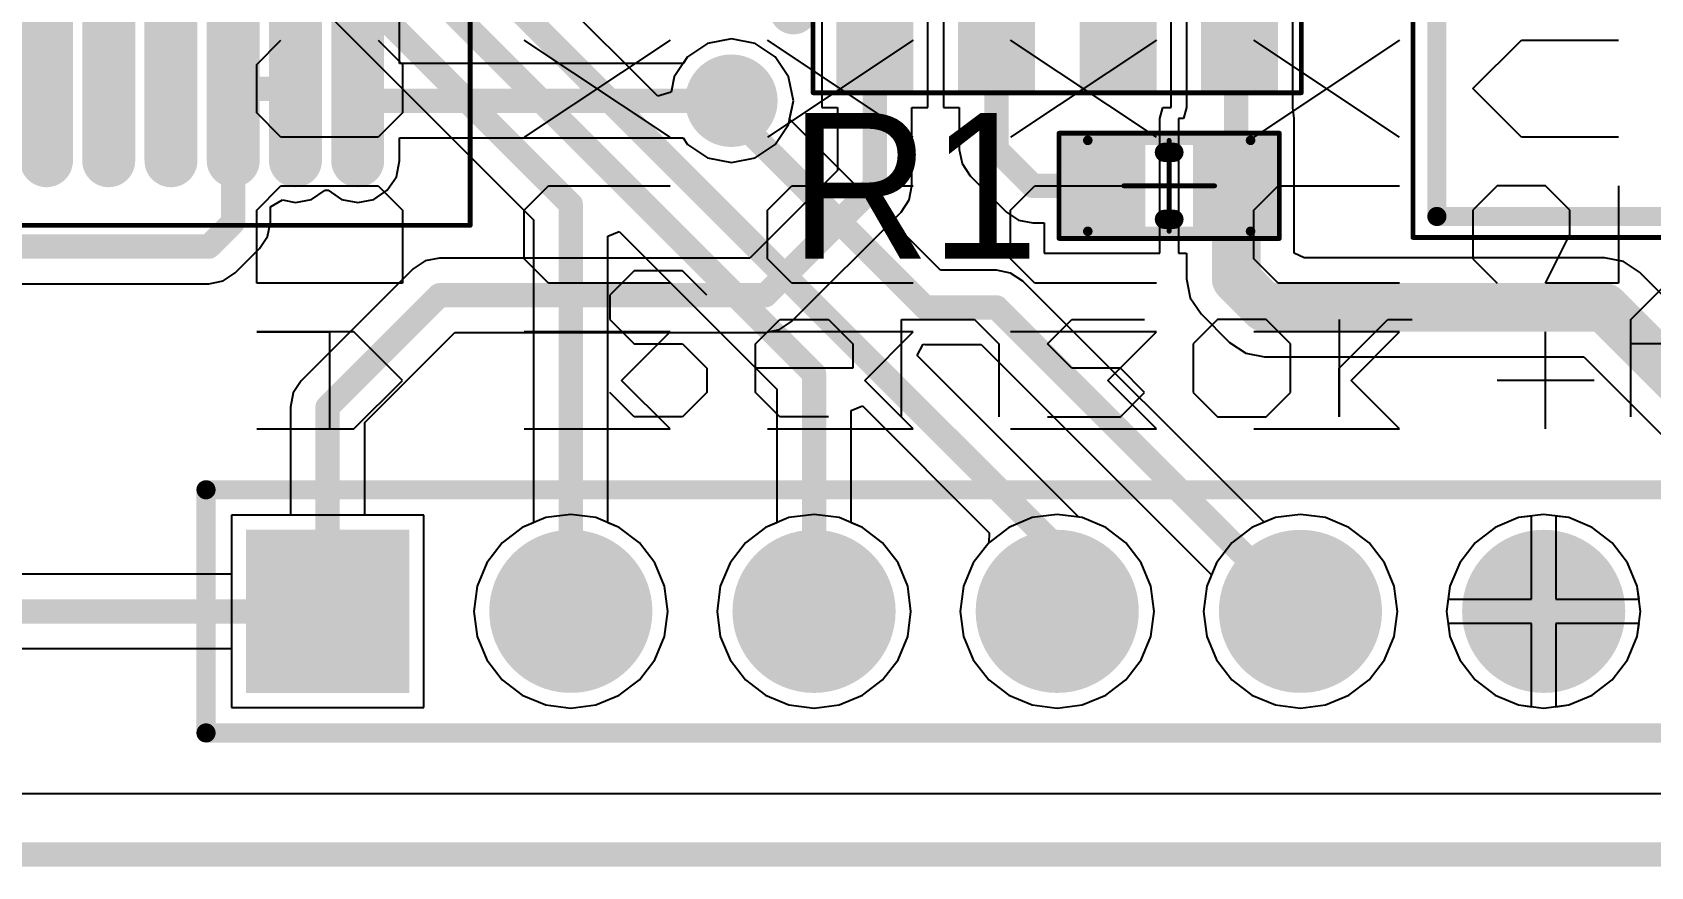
# Model space of a CAD drawing. Header units: millimetres. Extents: x 0 to 146, y 0 to 35.
# Drawn here: x 62.81 to 79.71, y 0 to 8.72 of the extents above; entities that cross this region are included whole.
import ezdxf

# ---------------------------------------------------------------- set-up
doc = ezdxf.new("R2010")
doc.units = ezdxf.units.MM
for name, color, linetype in [('BottomLayer', 5, 'Continuous'), ('BottomOverlay', 54, 'Continuous'), ('BottomSolder', 6, 'Continuous'), ('Mechanical1', 6, 'Continuous'), ('Mechanical13', 56, 'Continuous'), ('Mechanical15', 56, 'Continuous'), ('MultiLayer', 9, 'Continuous'), ('PadHoleLayer', 156, 'Continuous'), ('TopLayer', 1, 'Continuous'), ('TopOverlay', 2, 'Continuous'), ('TopPaste', 8, 'Continuous'), ('TopSolder', 216, 'Continuous'), ('ViaHoleLayer', 16, 'Continuous')]:
    doc.layers.add(name, color=color, linetype=linetype)

# ---------------------------------------------------------------- blocks, each defined once
blk = doc.blocks.new('_TRIM_3362P_1_205LF_2')
at = {"layer": 'BottomLayer', "const_width": 0.7}
for points in [[(-0.35, 2.575, 1), (0.35, 2.575, 1)], [(2.19, 0.035, 1), (2.89, 0.035, 1)]]:
    blk.add_lwpolyline(points, format="xyb", close=True, dxfattribs=at)
at = {"layer": 'BottomLayer'}
blk.add_solid([(-1.84, 0.735), (-3.24, 0.735), (-1.84, -0.665), (-3.24, -0.665)], dxfattribs=at)
at = {"layer": 'BottomSolder', "const_width": 0.802}
for points in [[(-0.401, 2.575, 1), (0.401, 2.575, 1)], [(2.139, 0.035, 1), (2.941, 0.035, 1)]]:
    blk.add_lwpolyline(points, format="xyb", close=True, dxfattribs=at)
at = {"layer": 'BottomSolder'}
blk.add_solid([(-1.738, 0.837), (-3.342, 0.837), (-1.738, -0.767), (-3.342, -0.767)], dxfattribs=at)
at = {"layer": 'Mechanical15', "const_width": 0.05}
for points in [[(-3.55, 3.715), (3.55, 3.715)], [(-3.55, -3.715), (-3.55, 3.715)], [(3.55, -3.715), (3.55, 3.715)], [(-3.55, -3.715), (3.55, -3.715)]]:
    blk.add_lwpolyline(points, dxfattribs=at)
at = {"layer": 'Mechanical15', "const_width": 0.025}
for points in [[(-3.562, 3.715, 1), (-3.538, 3.715, 1)], [(-3.562, 3.715, 1), (-3.538, 3.715, 1)], [(3.538, 3.715, 1), (3.562, 3.715, 1)], [(3.538, 3.715, 1), (3.562, 3.715, 1)], [(-3.562, -3.715, 1), (-3.538, -3.715, 1)], [(-3.562, -3.715, 1), (-3.538, -3.715, 1)], [(3.538, -3.715, 1), (3.562, -3.715, 1)], [(3.538, -3.715, 1), (3.562, -3.715, 1)]]:
    blk.add_lwpolyline(points, format="xyb", close=True, dxfattribs=at)
at = {"layer": 'MultiLayer', "const_width": 0.7}
for points in [[(-0.35, 2.575, 1), (0.35, 2.575, 1)], [(2.19, 0.035, 1), (2.89, 0.035, 1)]]:
    blk.add_lwpolyline(points, format="xyb", close=True, dxfattribs=at)
at = {"layer": 'MultiLayer'}
blk.add_solid([(-1.84, 0.735), (-3.24, 0.735), (-1.84, -0.665), (-3.24, -0.665)], dxfattribs=at)
at = {"layer": 'PadHoleLayer', "const_width": 0.4}
for points in [[(-0.2, 2.575, 1), (0.2, 2.575, 1)], [(-2.74, 0.035, 1), (-2.34, 0.035, 1)], [(2.34, 0.035, 1), (2.74, 0.035, 1)]]:
    blk.add_lwpolyline(points, format="xyb", close=True, dxfattribs=at)
at = {"layer": 'TopLayer', "const_width": 0.7}
for points in [[(-0.35, 2.575, 1), (0.35, 2.575, 1)], [(2.19, 0.035, 1), (2.89, 0.035, 1)]]:
    blk.add_lwpolyline(points, format="xyb", close=True, dxfattribs=at)
at = {"layer": 'TopLayer'}
blk.add_solid([(-1.84, 0.735), (-3.24, 0.735), (-1.84, -0.665), (-3.24, -0.665)], dxfattribs=at)
at = {"layer": 'TopOverlay', "const_width": 0.2}
for points in [[(-3.3, 3.495), (3.3, 3.495)], [(-3.3, 1.305), (-3.3, 3.495)], [(3.3, 1.305), (3.3, 3.495)], [(-3.3, -3.495), (-3.3, -1.235)], [(3.3, -3.495), (3.3, -1.235)], [(-3.3, -3.495), (3.3, -3.495)]]:
    blk.add_lwpolyline(points, dxfattribs=at)
at = {"layer": 'TopOverlay', "const_width": 0.1}
for points in [[(-3.35, 3.495, 1), (-3.25, 3.495, 1)], [(-3.35, 3.495, 1), (-3.25, 3.495, 1)], [(3.25, 3.495, 1), (3.35, 3.495, 1)], [(3.25, 3.495, 1), (3.35, 3.495, 1)], [(-3.35, 1.305, 1), (-3.25, 1.305, 1)], [(3.25, 1.305, 1), (3.35, 1.305, 1)], [(-3.35, -1.235, 1), (-3.25, -1.235, 1)], [(3.25, -1.235, 1), (3.35, -1.235, 1)], [(-3.35, -3.495, 1), (-3.25, -3.495, 1)], [(-3.35, -3.495, 1), (-3.25, -3.495, 1)], [(3.25, -3.495, 1), (3.35, -3.495, 1)], [(3.25, -3.495, 1), (3.35, -3.495, 1)]]:
    blk.add_lwpolyline(points, format="xyb", close=True, dxfattribs=at)
at = {"layer": 'TopOverlay'}
for points in [[(-3.861, 0, 1), (-4.267, 0, 1)], [(-4.267, 0, 1), (-4.267, 0, 1)], [(-3.861, 0, 1), (-3.861, 0, 1)]]:
    blk.add_lwpolyline(points, format="xyb", close=True, dxfattribs=at)
at = {"layer": 'TopSolder', "const_width": 0.802}
for points in [[(-0.401, 2.575, 1), (0.401, 2.575, 1)], [(2.139, 0.035, 1), (2.941, 0.035, 1)]]:
    blk.add_lwpolyline(points, format="xyb", close=True, dxfattribs=at)
at = {"layer": 'TopSolder'}
blk.add_solid([(-1.738, 0.837), (-3.342, 0.837), (-1.738, -0.767), (-3.342, -0.767)], dxfattribs=at)
blk = doc.blocks.new('ONSC_SOIC_8_751_07_V_17')
at = {"layer": 'Mechanical13', "const_width": 0.1}
for points in [[(-1.95, 2.45), (-1.95, -2.45)], [(-1.95, 2.45), (1.95, 2.45)], [(1.95, 2.45), (1.95, -2.45)], [(-1.95, -2.45), (1.95, -2.45)]]:
    blk.add_lwpolyline(points, dxfattribs=at)
at = {"layer": 'Mechanical13'}
for points, const_width in [([(-1.975, 2.45, 1), (-1.925, 2.45, 1)], 0.05), ([(-1.975, 2.45, 1), (-1.925, 2.45, 1)], 0.05), ([(1.925, 2.45, 1), (1.975, 2.45, 1)], 0.05), ([(1.925, 2.45, 1), (1.975, 2.45, 1)], 0.05), ([(-0.6, 1.6, 1), (-1.6, 1.6, 1)], 0.1), ([(-1.625, 1.6, 1), (-1.575, 1.6, 1)], 0.05), ([(-0.625, 1.6, 1), (-0.575, 1.6, 1)], 0.05), ([(-1.975, -2.45, 1), (-1.925, -2.45, 1)], 0.05), ([(-1.975, -2.45, 1), (-1.925, -2.45, 1)], 0.05), ([(1.925, -2.45, 1), (1.975, -2.45, 1)], 0.05), ([(1.925, -2.45, 1), (1.975, -2.45, 1)], 0.05)]:
    blk.add_lwpolyline(points, format="xyb", close=True, dxfattribs=dict(at, const_width=const_width))
at = {"layer": 'Mechanical15'}
for points, const_width in [([(-3.6, 2.55), (-3.6, -2.55)], 0.05), ([(-3.6, 2.55), (3.6, 2.55)], 0.05), ([(3.6, 2.55), (3.6, -2.55)], 0.05), ([(0, 0.5), (0, -0.5)], 0.1), ([(-0.5, 0), (0.5, 0)], 0.1), ([(-3.6, -2.55), (3.6, -2.55)], 0.05)]:
    blk.add_lwpolyline(points, dxfattribs=dict(at, const_width=const_width))
for points, const_width in [([(-3.612, 2.55, 1), (-3.588, 2.55, 1)], 0.025), ([(-3.612, 2.55, 1), (-3.588, 2.55, 1)], 0.025), ([(3.588, 2.55, 1), (3.612, 2.55, 1)], 0.025), ([(3.588, 2.55, 1), (3.612, 2.55, 1)], 0.025), ([(-0.025, 0.5, 1), (0.025, 0.5, 1)], 0.05), ([(-0.525, 0, 1), (-0.475, 0, 1)], 0.05), ([(0.475, 0, 1), (0.525, 0, 1)], 0.05), ([(-0.025, -0.5, 1), (0.025, -0.5, 1)], 0.05), ([(-3.612, -2.55, 1), (-3.588, -2.55, 1)], 0.025), ([(-3.612, -2.55, 1), (-3.588, -2.55, 1)], 0.025), ([(3.588, -2.55, 1), (3.612, -2.55, 1)], 0.025), ([(3.588, -2.55, 1), (3.612, -2.55, 1)], 0.025)]:
    blk.add_lwpolyline(points, format="xyb", close=True, dxfattribs=dict(at, const_width=const_width))
at = {"layer": 'TopLayer'}
for points in [[(-1.98, 1.605), (-1.98, 2.205), (-3.5, 1.605), (-3.5, 2.205)], [(3.5, 1.605), (3.5, 2.205), (1.98, 1.605), (1.98, 2.205)], [(-1.98, 0.335), (-1.98, 0.935), (-3.5, 0.335), (-3.5, 0.935)], [(3.5, 0.335), (3.5, 0.935), (1.98, 0.335), (1.98, 0.935)], [(-1.98, -0.935), (-1.98, -0.335), (-3.5, -0.935), (-3.5, -0.335)], [(3.5, -0.935), (3.5, -0.335), (1.98, -0.935), (1.98, -0.335)], [(-1.98, -2.205), (-1.98, -1.605), (-3.5, -2.205), (-3.5, -1.605)], [(3.5, -2.205), (3.5, -1.605), (1.98, -2.205), (1.98, -1.605)]]:
    blk.add_solid(points, dxfattribs=at)
at = {"layer": 'TopOverlay'}
for points, const_width in [([(-2.615, 2.755, 1), (-2.865, 2.755, 1)], 0.25), ([(-2.927, 2.755, 1), (-2.803, 2.755, 1)], 0.125), ([(-2.677, 2.755, 1), (-2.552, 2.755, 1)], 0.125), ([(-1.63, 2.45, 1), (-1.53, 2.45, 1)], 0.1), ([(-1.63, 2.45, 1), (-1.53, 2.45, 1)], 0.1), ([(1.53, 2.45, 1), (1.63, 2.45, 1)], 0.1), ([(1.53, 2.45, 1), (1.63, 2.45, 1)], 0.1), ([(-0.275, 1.5, 1), (-0.875, 1.5, 1)], 0.6), ([(-1.025, 1.5, 1), (-0.725, 1.5, 1)], 0.3), ([(-0.425, 1.5, 1), (-0.125, 1.5, 1)], 0.3), ([(-1.63, -2.45, 1), (-1.53, -2.45, 1)], 0.1), ([(-1.63, -2.45, 1), (-1.53, -2.45, 1)], 0.1), ([(1.53, -2.45, 1), (1.63, -2.45, 1)], 0.1), ([(1.53, -2.45, 1), (1.63, -2.45, 1)], 0.1)]:
    blk.add_lwpolyline(points, format="xyb", close=True, dxfattribs=dict(at, const_width=const_width))
at = {"layer": 'TopOverlay', "const_width": 0.2}
for points in [[(-1.58, 2.45), (-1.58, -2.45)], [(-1.58, 2.45), (1.58, 2.45)], [(1.58, 2.45), (1.58, -2.45)], [(-1.58, -2.45), (1.58, -2.45)]]:
    blk.add_lwpolyline(points, dxfattribs=at)
at = {"layer": 'TopPaste'}
for points in [[(-1.98, 1.605), (-1.98, 2.205), (-3.5, 1.605), (-3.5, 2.205)], [(3.5, 1.605), (3.5, 2.205), (1.98, 1.605), (1.98, 2.205)], [(-1.98, 0.335), (-1.98, 0.935), (-3.5, 0.335), (-3.5, 0.935)], [(3.5, 0.335), (3.5, 0.935), (1.98, 0.335), (1.98, 0.935)], [(-1.98, -0.935), (-1.98, -0.335), (-3.5, -0.935), (-3.5, -0.335)], [(3.5, -0.935), (3.5, -0.335), (1.98, -0.935), (1.98, -0.335)], [(-1.98, -2.205), (-1.98, -1.605), (-3.5, -2.205), (-3.5, -1.605)], [(3.5, -2.205), (3.5, -1.605), (1.98, -2.205), (1.98, -1.605)]]:
    blk.add_solid(points, dxfattribs=at)
at = {"layer": 'TopSolder'}
for points in [[(-1.878, 1.503), (-1.878, 2.307), (-3.602, 1.503), (-3.602, 2.307)], [(3.602, 1.503), (3.602, 2.307), (1.878, 1.503), (1.878, 2.307)], [(-1.878, 0.233), (-1.878, 1.037), (-3.602, 0.233), (-3.602, 1.037)], [(3.602, 0.233), (3.602, 1.037), (1.878, 0.233), (1.878, 1.037)], [(-1.878, -1.037), (-1.878, -0.233), (-3.602, -1.037), (-3.602, -0.233)], [(3.602, -1.037), (3.602, -0.233), (1.878, -1.037), (1.878, -0.233)], [(-1.878, -2.307), (-1.878, -1.503), (-3.602, -2.307), (-3.602, -1.503)], [(3.602, -2.307), (3.602, -1.503), (1.878, -2.307), (1.878, -1.503)]]:
    blk.add_solid(points, dxfattribs=at)
blk = doc.blocks.new('ADI_RU_28_M_18')
at = {"layer": 'Mechanical15', "const_width": 0.05}
for points in [[(-4.35, 5.4), (-4.35, -5.4)], [(-4.35, -5.4), (4.35, -5.4)]]:
    blk.add_lwpolyline(points, dxfattribs=at)
at = {"layer": 'Mechanical15', "const_width": 0.025}
blk.add_lwpolyline([(-4.363, -5.4, 1), (-4.338, -5.4, 1)], format="xyb", close=True, dxfattribs=at)
blk.add_lwpolyline([(-4.363, -5.4, 1), (-4.338, -5.4, 1)], format="xyb", close=True, dxfattribs=at)
at = {"layer": 'TopLayer', "const_width": 0.35}
for points in [[(-3.675, -0.975), (-2.175, -0.975)], [(-3.675, -1.625), (-2.175, -1.625)], [(-3.675, -2.275), (-2.175, -2.275)], [(-3.675, -2.925), (-2.175, -2.925)], [(-3.675, -3.575), (-2.175, -3.575)], [(-3.675, -4.225), (-2.175, -4.225)]]:
    blk.add_lwpolyline(points, dxfattribs=at)
at = {"layer": 'TopLayer', "const_width": 0.175}
for points in [[(-3.762, -0.975, 1), (-3.587, -0.975, 1)], [(-2.263, -0.975, 1), (-2.088, -0.975, 1)], [(-3.762, -1.625, 1), (-3.587, -1.625, 1)], [(-2.263, -1.625, 1), (-2.088, -1.625, 1)], [(-3.762, -2.275, 1), (-3.587, -2.275, 1)], [(-2.263, -2.275, 1), (-2.088, -2.275, 1)], [(-3.762, -2.925, 1), (-3.587, -2.925, 1)], [(-2.263, -2.925, 1), (-2.088, -2.925, 1)], [(-3.762, -3.575, 1), (-3.587, -3.575, 1)], [(-2.263, -3.575, 1), (-2.088, -3.575, 1)], [(-3.762, -4.225, 1), (-3.587, -4.225, 1)], [(-2.263, -4.225, 1), (-2.088, -4.225, 1)]]:
    blk.add_lwpolyline(points, format="xyb", close=True, dxfattribs=at)
at = {"layer": 'TopPaste', "const_width": 0.35}
for points in [[(-3.675, -0.975), (-2.175, -0.975)], [(-3.675, -1.625), (-2.175, -1.625)], [(-3.675, -2.275), (-2.175, -2.275)], [(-3.675, -2.925), (-2.175, -2.925)], [(-3.675, -3.575), (-2.175, -3.575)], [(-3.675, -4.225), (-2.175, -4.225)]]:
    blk.add_lwpolyline(points, dxfattribs=at)
at = {"layer": 'TopPaste', "const_width": 0.175}
for points in [[(-3.762, -0.975, 1), (-3.587, -0.975, 1)], [(-2.263, -0.975, 1), (-2.088, -0.975, 1)], [(-3.762, -1.625, 1), (-3.587, -1.625, 1)], [(-2.263, -1.625, 1), (-2.088, -1.625, 1)], [(-3.762, -2.275, 1), (-3.587, -2.275, 1)], [(-2.263, -2.275, 1), (-2.088, -2.275, 1)], [(-3.762, -2.925, 1), (-3.587, -2.925, 1)], [(-2.263, -2.925, 1), (-2.088, -2.925, 1)], [(-3.762, -3.575, 1), (-3.587, -3.575, 1)], [(-2.263, -3.575, 1), (-2.088, -3.575, 1)], [(-3.762, -4.225, 1), (-3.587, -4.225, 1)], [(-2.263, -4.225, 1), (-2.088, -4.225, 1)]]:
    blk.add_lwpolyline(points, format="xyb", close=True, dxfattribs=at)
at = {"layer": 'TopSolder', "const_width": 0.553}
for points in [[(-3.675, -0.975), (-2.175, -0.975)], [(-3.675, -1.625), (-2.175, -1.625)], [(-3.675, -2.275), (-2.175, -2.275)], [(-3.675, -2.925), (-2.175, -2.925)], [(-3.675, -3.575), (-2.175, -3.575)], [(-3.675, -4.225), (-2.175, -4.225)]]:
    blk.add_lwpolyline(points, dxfattribs=at)
at = {"layer": 'TopSolder', "const_width": 0.277}
for points in [[(-3.813, -0.975, 1), (-3.537, -0.975, 1)], [(-2.313, -0.975, 1), (-2.037, -0.975, 1)], [(-3.813, -1.625, 1), (-3.537, -1.625, 1)], [(-2.313, -1.625, 1), (-2.037, -1.625, 1)], [(-3.813, -2.275, 1), (-3.537, -2.275, 1)], [(-2.313, -2.275, 1), (-2.037, -2.275, 1)], [(-3.813, -2.925, 1), (-3.537, -2.925, 1)], [(-2.313, -2.925, 1), (-2.037, -2.925, 1)], [(-3.813, -3.575, 1), (-3.537, -3.575, 1)], [(-2.313, -3.575, 1), (-2.037, -3.575, 1)], [(-3.813, -4.225, 1), (-3.537, -4.225, 1)], [(-2.313, -4.225, 1), (-2.037, -4.225, 1)]]:
    blk.add_lwpolyline(points, format="xyb", close=True, dxfattribs=at)
blk = doc.blocks.new('RESC0603_1608__L_62')
at = {"layer": 'Mechanical13', "const_width": 0.1}
for points in [[(-0.85, 0.475), (-0.85, -0.475)], [(0.85, 0.475), (-0.85, 0.475)], [(0.85, 0.475), (0.85, -0.475)], [(0.85, -0.475), (-0.85, -0.475)]]:
    blk.add_lwpolyline(points, dxfattribs=at)
at = {"layer": 'Mechanical13', "const_width": 0.05}
for points in [[(-0.875, 0.475, 1), (-0.825, 0.475, 1)], [(-0.875, 0.475, 1), (-0.825, 0.475, 1)], [(0.825, 0.475, 1), (0.875, 0.475, 1)], [(0.825, 0.475, 1), (0.875, 0.475, 1)], [(-0.875, -0.475, 1), (-0.825, -0.475, 1)], [(-0.875, -0.475, 1), (-0.825, -0.475, 1)], [(0.825, -0.475, 1), (0.875, -0.475, 1)], [(0.825, -0.475, 1), (0.875, -0.475, 1)]]:
    blk.add_lwpolyline(points, format="xyb", close=True, dxfattribs=at)
at = {"layer": 'Mechanical15', "const_width": 0.05}
for points in [[(-1.15, 0.55), (-1.15, -0.55)], [(1.15, 0.55), (-1.15, 0.55)], [(1.15, 0.55), (1.15, -0.55)], [(0, 0.475), (0, -0.475)], [(0.475, 0), (-0.475, 0)], [(1.15, -0.55), (-1.15, -0.55)]]:
    blk.add_lwpolyline(points, dxfattribs=at)
at = {"layer": 'Mechanical15', "const_width": 0.025}
for points in [[(-1.162, 0.55, 1), (-1.137, 0.55, 1)], [(-1.162, 0.55, 1), (-1.137, 0.55, 1)], [(1.138, 0.55, 1), (1.162, 0.55, 1)], [(1.138, 0.55, 1), (1.162, 0.55, 1)], [(-0.012, 0.475, 1), (0.013, 0.475, 1)], [(-0.487, 0, 1), (-0.462, 0, 1)], [(0.463, 0, 1), (0.487, 0, 1)], [(-0.012, -0.475, 1), (0.013, -0.475, 1)], [(-1.162, -0.55, 1), (-1.137, -0.55, 1)], [(-1.162, -0.55, 1), (-1.137, -0.55, 1)], [(1.138, -0.55, 1), (1.162, -0.55, 1)], [(1.138, -0.55, 1), (1.162, -0.55, 1)]]:
    blk.add_lwpolyline(points, format="xyb", close=True, dxfattribs=at)
at = {"layer": 'TopLayer'}
for points in [[(-0.35, -0.45), (-0.35, 0.45), (-1.05, -0.45), (-1.05, 0.45)], [(1.05, -0.45), (1.05, 0.45), (0.35, -0.45), (0.35, 0.45)]]:
    blk.add_solid(points, dxfattribs=at)
at = {"layer": 'TopOverlay', "const_width": 0.2}
for points in [[(0.05, 0.35), (-0.05, 0.35)], [(0.05, -0.35), (-0.05, -0.35)]]:
    blk.add_lwpolyline(points, dxfattribs=at)
at = {"layer": 'TopOverlay', "const_width": 0.1}
for points in [[(-0.1, 0.35, 1), (0, 0.35, 1)], [(0, 0.35, 1), (0.1, 0.35, 1)], [(-0.1, -0.35, 1), (0, -0.35, 1)], [(0, -0.35, 1), (0.1, -0.35, 1)]]:
    blk.add_lwpolyline(points, format="xyb", close=True, dxfattribs=at)
at = {"layer": 'TopPaste'}
for points in [[(-0.35, -0.45), (-0.35, 0.45), (-1.05, -0.45), (-1.05, 0.45)], [(1.05, -0.45), (1.05, 0.45), (0.35, -0.45), (0.35, 0.45)]]:
    blk.add_solid(points, dxfattribs=at)
at = {"layer": 'TopSolder'}
for points in [[(-0.248, -0.552), (-0.248, 0.552), (-1.152, -0.552), (-1.152, 0.552)], [(1.152, -0.552), (1.152, 0.552), (0.248, -0.552), (0.248, 0.552)]]:
    blk.add_solid(points, dxfattribs=at)
blk = doc.blocks.new('HDR1X8_63')
at = {"layer": 'BottomLayer', "const_width": 0.75}
for points in [[(2.165, 0, 1), (2.915, 0, 1)], [(4.705, 0, 1), (5.455, 0, 1)], [(7.245, 0, 1), (7.995, 0, 1)], [(9.785, 0, 1), (10.535, 0, 1)], [(12.325, 0, 1), (13.075, 0, 1)]]:
    blk.add_lwpolyline(points, format="xyb", close=True, dxfattribs=at)
at = {"layer": 'BottomLayer'}
blk.add_solid([(-0.75, -0.75), (0.75, -0.75), (-0.75, 0.75), (0.75, 0.75)], dxfattribs=at)
at = {"layer": 'BottomSolder', "const_width": 0.852}
for points in [[(2.114, 0, 1), (2.966, 0, 1)], [(4.654, 0, 1), (5.506, 0, 1)], [(7.194, 0, 1), (8.046, 0, 1)], [(9.734, 0, 1), (10.586, 0, 1)], [(12.274, 0, 1), (13.126, 0, 1)]]:
    blk.add_lwpolyline(points, format="xyb", close=True, dxfattribs=at)
at = {"layer": 'BottomSolder'}
blk.add_solid([(-0.852, -0.852), (0.852, -0.852), (-0.852, 0.852), (0.852, 0.852)], dxfattribs=at)
at = {"layer": 'MultiLayer', "const_width": 0.75}
for points in [[(2.165, 0, 1), (2.915, 0, 1)], [(4.705, 0, 1), (5.455, 0, 1)], [(7.245, 0, 1), (7.995, 0, 1)], [(9.785, 0, 1), (10.535, 0, 1)], [(12.325, 0, 1), (13.075, 0, 1)]]:
    blk.add_lwpolyline(points, format="xyb", close=True, dxfattribs=at)
at = {"layer": 'MultiLayer'}
blk.add_solid([(-0.75, -0.75), (0.75, -0.75), (-0.75, 0.75), (0.75, 0.75)], dxfattribs=at)
at = {"layer": 'PadHoleLayer', "const_width": 0.45}
for points in [[(-0.225, 0, 1), (0.225, 0, 1)], [(2.315, 0, 1), (2.765, 0, 1)], [(4.855, 0, 1), (5.305, 0, 1)], [(7.395, 0, 1), (7.845, 0, 1)], [(9.935, 0, 1), (10.385, 0, 1)], [(12.475, 0, 1), (12.925, 0, 1)]]:
    blk.add_lwpolyline(points, format="xyb", close=True, dxfattribs=at)
at = {"layer": 'TopLayer', "const_width": 0.75}
for points in [[(2.165, 0, 1), (2.915, 0, 1)], [(4.705, 0, 1), (5.455, 0, 1)], [(7.245, 0, 1), (7.995, 0, 1)], [(9.785, 0, 1), (10.535, 0, 1)], [(12.325, 0, 1), (13.075, 0, 1)]]:
    blk.add_lwpolyline(points, format="xyb", close=True, dxfattribs=at)
at = {"layer": 'TopLayer'}
blk.add_solid([(-0.75, -0.75), (0.75, -0.75), (-0.75, 0.75), (0.75, 0.75)], dxfattribs=at)
at = {"layer": 'TopOverlay', "const_width": 0.2}
for points in [[(-1.27, -1.27), (-1.27, 1.27)], [(-1.27, 1.27), (19.05, 1.27)], [(-1.27, -1.27), (19.05, -1.27)]]:
    blk.add_lwpolyline(points, dxfattribs=at)
at = {"layer": 'TopOverlay', "const_width": 0.1}
for points in [[(-1.32, 1.27, 1), (-1.22, 1.27, 1)], [(-1.32, 1.27, 1), (-1.22, 1.27, 1)], [(-1.32, -1.27, 1), (-1.22, -1.27, 1)], [(-1.32, -1.27, 1), (-1.22, -1.27, 1)]]:
    blk.add_lwpolyline(points, format="xyb", close=True, dxfattribs=at)
at = {"layer": 'TopSolder', "const_width": 0.852}
for points in [[(2.114, 0, 1), (2.966, 0, 1)], [(4.654, 0, 1), (5.506, 0, 1)], [(7.194, 0, 1), (8.046, 0, 1)], [(9.734, 0, 1), (10.586, 0, 1)], [(12.274, 0, 1), (13.126, 0, 1)]]:
    blk.add_lwpolyline(points, format="xyb", close=True, dxfattribs=at)
at = {"layer": 'TopSolder'}
blk.add_solid([(-0.852, -0.852), (0.852, -0.852), (-0.852, 0.852), (0.852, 0.852)], dxfattribs=at)

msp = doc.modelspace()

# ---------------------------------------------------------------- linework, layer by layer
at = {"layer": 'BottomLayer'}
for p, q in [((69.341, 8.048), (66.594, 10.795)), ((64.246, 10.555), (68.043, 6.757)), ((70.109, 8.649), (69.861, 8.6)), ((70.356, 8.6), (70.109, 8.649)), ((69.651, 8.459), (69.51, 8.249)), ((69.861, 8.6), (69.651, 8.459)), ((70.566, 8.459), (70.356, 8.6)), ((70.707, 8.249), (70.566, 8.459)), ((69.51, 8.249), (69.479, 8.09)), ((70.756, 8.001), (70.707, 8.249)), ((69.479, 8.09), (69.341, 8.048)), ((70.717, 7.807), (70.756, 8.001)), ((72.294, 6.231), (70.717, 7.807)), ((68.043, 6.757), (68.043, 3.593)), ((68.82, 6.586), (68.937, 6.635)), ((68.937, 6.635), (70.583, 4.989)), ((68.82, 3.593), (68.82, 6.586)), ((72.877, 6.231), (72.294, 6.231)), ((73.025, 6.201), (72.877, 6.231)), ((73.151, 6.117), (73.025, 6.201)), ((75.672, 3.597), (73.151, 6.117)), ((72.048, 5.341), (72.111, 5.458)), ((72.111, 5.458), (72.133, 5.454)), ((72.133, 5.454), (72.716, 5.454)), ((72.716, 5.454), (75.122, 3.047)), ((73.739, 3.65), (72.048, 5.341)), ((70.583, 4.989), (70.583, 3.593)), ((71.36, 4.765), (71.477, 4.813)), ((71.36, 3.593), (71.36, 4.765)), ((71.477, 4.813), (72.802, 3.488)), ((66.896, 3.671), (64.888, 3.671)), ((64.888, 3.671), (64.888, 1.663)), ((66.896, 1.663), (66.896, 3.671)), ((68.043, 3.593), (67.925, 3.544)), ((68.938, 3.544), (68.82, 3.593)), ((70.583, 3.593), (70.465, 3.544)), ((71.478, 3.544), (71.36, 3.593)), ((73.774, 3.646), (73.739, 3.65)), ((74.018, 3.544), (73.774, 3.646)), ((75.79, 3.646), (75.672, 3.597)), ((76.052, 3.68), (75.79, 3.646)), ((76.314, 3.646), (76.052, 3.68)), ((76.558, 3.544), (76.314, 3.646)), ((78.33, 3.646), (78.085, 3.544)), ((78.592, 3.68), (78.33, 3.646)), ((78.854, 3.646), (78.592, 3.68)), ((79.098, 3.544), (78.854, 3.646)), ((67.716, 3.383), (67.555, 3.174)), ((67.925, 3.544), (67.716, 3.383)), ((69.148, 3.383), (68.938, 3.544)), ((69.309, 3.174), (69.148, 3.383)), ((70.256, 3.383), (70.095, 3.174)), ((70.465, 3.544), (70.256, 3.383)), ((71.688, 3.383), (71.478, 3.544)), ((71.849, 3.174), (71.688, 3.383)), ((72.796, 3.383), (72.635, 3.174)), ((72.802, 3.488), (72.796, 3.383)), ((74.228, 3.383), (74.018, 3.544)), ((74.389, 3.174), (74.228, 3.383)), ((76.768, 3.383), (76.558, 3.544)), ((76.929, 3.174), (76.768, 3.383)), ((77.876, 3.383), (77.715, 3.174)), ((78.085, 3.544), (77.876, 3.383)), ((79.308, 3.383), (79.098, 3.544)), ((79.469, 3.174), (79.308, 3.383)), ((67.555, 3.174), (67.453, 2.929)), ((69.41, 2.929), (69.309, 3.174)), ((70.095, 3.174), (69.993, 2.929)), ((71.95, 2.929), (71.849, 3.174)), ((72.635, 3.174), (72.533, 2.929)), ((74.49, 2.929), (74.389, 3.174)), ((75.122, 3.047), (75.073, 2.929)), ((77.03, 2.929), (76.929, 3.174)), ((77.715, 3.174), (77.613, 2.929)), ((79.57, 2.929), (79.469, 3.174)), ((67.453, 2.929), (67.419, 2.667)), ((69.444, 2.667), (69.41, 2.929)), ((69.993, 2.929), (69.959, 2.667)), ((71.984, 2.667), (71.95, 2.929)), ((72.533, 2.929), (72.499, 2.667)), ((74.524, 2.667), (74.49, 2.929)), ((75.073, 2.929), (75.039, 2.667)), ((77.064, 2.667), (77.03, 2.929)), ((77.613, 2.929), (77.579, 2.667)), ((79.604, 2.667), (79.57, 2.929)), ((67.419, 2.667), (67.453, 2.405)), ((69.41, 2.405), (69.444, 2.667)), ((69.959, 2.667), (69.993, 2.405)), ((71.95, 2.405), (71.984, 2.667)), ((72.499, 2.667), (72.533, 2.405)), ((74.49, 2.405), (74.524, 2.667)), ((75.039, 2.667), (75.073, 2.405)), ((77.03, 2.405), (77.064, 2.667)), ((77.579, 2.667), (77.613, 2.405)), ((79.57, 2.405), (79.604, 2.667)), ((67.453, 2.405), (67.555, 2.161)), ((69.309, 2.161), (69.41, 2.405)), ((69.993, 2.405), (70.095, 2.161)), ((71.849, 2.161), (71.95, 2.405)), ((72.533, 2.405), (72.635, 2.161)), ((74.389, 2.161), (74.49, 2.405)), ((75.073, 2.405), (75.175, 2.161)), ((76.929, 2.161), (77.03, 2.405)), ((77.613, 2.405), (77.715, 2.161)), ((79.469, 2.161), (79.57, 2.405)), ((67.555, 2.161), (67.716, 1.951)), ((69.148, 1.951), (69.309, 2.161)), ((70.095, 2.161), (70.256, 1.951)), ((71.688, 1.951), (71.849, 2.161)), ((72.635, 2.161), (72.796, 1.951)), ((74.228, 1.951), (74.389, 2.161)), ((75.175, 2.161), (75.336, 1.951)), ((76.768, 1.951), (76.929, 2.161)), ((77.715, 2.161), (77.876, 1.951)), ((79.308, 1.951), (79.469, 2.161)), ((67.716, 1.951), (67.925, 1.79)), ((68.938, 1.79), (69.148, 1.951)), ((70.256, 1.951), (70.465, 1.79)), ((71.478, 1.79), (71.688, 1.951)), ((72.796, 1.951), (73.005, 1.79)), ((74.018, 1.79), (74.228, 1.951)), ((75.336, 1.951), (75.545, 1.79)), ((76.558, 1.79), (76.768, 1.951)), ((77.876, 1.951), (78.085, 1.79)), ((79.098, 1.79), (79.308, 1.951)), ((67.925, 1.79), (68.17, 1.689)), ((68.694, 1.689), (68.938, 1.79)), ((70.465, 1.79), (70.71, 1.689)), ((71.234, 1.689), (71.478, 1.79)), ((73.005, 1.79), (73.25, 1.689)), ((73.774, 1.689), (74.018, 1.79)), ((75.545, 1.79), (75.79, 1.689)), ((76.314, 1.689), (76.558, 1.79)), ((78.085, 1.79), (78.33, 1.689)), ((78.854, 1.689), (79.098, 1.79)), ((64.888, 1.663), (66.896, 1.663)), ((68.17, 1.689), (68.432, 1.655)), ((68.432, 1.655), (68.694, 1.689)), ((70.71, 1.689), (70.972, 1.655)), ((70.972, 1.655), (71.234, 1.689)), ((73.25, 1.689), (73.512, 1.655)), ((73.512, 1.655), (73.774, 1.689)), ((75.79, 1.689), (76.052, 1.655)), ((76.052, 1.655), (76.314, 1.689)), ((78.33, 1.689), (78.592, 1.655)), ((78.592, 1.655), (78.854, 1.689)), ((84.587, 0.762), (56.012, 0.762))]:
    msp.add_line(p, q, dxfattribs=at)
at = {"layer": 'BottomLayer', "const_width": 0.254}
for points in [[(64.521, 10.829), (68.432, 6.918)], [(65.283, 10.839), (70.972, 5.15)], [(66.206, 10.634), (73.512, 3.328)], [(70.109, 7.866), (70.109, 8.001)], [(70.109, 7.866), (72.133, 5.842)], [(68.432, 2.667), (68.432, 6.918)], [(72.133, 5.842), (72.877, 5.842)], [(72.877, 5.842), (76.052, 2.667)], [(70.972, 2.667), (70.972, 5.15)], [(73.512, 2.667), (73.512, 3.328)]]:
    msp.add_lwpolyline(points, dxfattribs=at)
at = {"layer": 'BottomLayer'}
for points, const_width in [([(69.918, 8.001, 1), (70.299, 8.001, 1)], 0.381), ([(70.045, 8.001, 1), (70.172, 8.001, 1)], 0.127), ([(70.045, 7.866, 1), (70.172, 7.866, 1)], 0.127), ([(70.045, 7.866, 1), (70.172, 7.866, 1)], 0.127), ([(68.368, 6.918, 1), (68.495, 6.918, 1)], 0.127), ([(68.368, 6.918, 1), (68.495, 6.918, 1)], 0.127), ([(72.069, 5.842, 1), (72.196, 5.842, 1)], 0.127), ([(72.069, 5.842, 1), (72.196, 5.842, 1)], 0.127), ([(72.813, 5.842, 1), (72.94, 5.842, 1)], 0.127), ([(72.813, 5.842, 1), (72.94, 5.842, 1)], 0.127), ([(70.908, 5.15, 1), (71.035, 5.15, 1)], 0.127), ([(70.908, 5.15, 1), (71.035, 5.15, 1)], 0.127), ([(73.448, 3.328, 1), (73.575, 3.328, 1)], 0.127), ([(73.448, 3.328, 1), (73.575, 3.328, 1)], 0.127), ([(68.368, 2.667, 1), (68.495, 2.667, 1)], 0.127), ([(70.908, 2.667, 1), (71.035, 2.667, 1)], 0.127), ([(73.448, 2.667, 1), (73.575, 2.667, 1)], 0.127), ([(75.988, 2.667, 1), (76.115, 2.667, 1)], 0.127)]:
    msp.add_lwpolyline(points, format="xyb", close=True, dxfattribs=dict(at, const_width=const_width))
at = {"layer": 'BottomOverlay'}
for p, q in [((65.151, 8.381), (65.405, 8.635)), ((66.421, 8.635), (66.675, 8.381)), ((69.468, 7.619), (67.945, 8.635)), ((69.468, 8.635), (67.945, 7.619)), ((72.008, 7.619), (70.485, 8.635)), ((72.008, 8.635), (70.485, 7.619)), ((74.548, 7.619), (73.025, 8.635)), ((74.548, 8.635), (73.025, 7.619)), ((77.088, 7.619), (75.565, 8.635)), ((77.088, 8.635), (75.565, 7.619)), ((77.851, 8.127), (78.359, 8.635)), ((78.359, 8.635), (79.375, 8.635)), ((65.151, 7.873), (65.151, 8.381)), ((66.675, 8.381), (66.675, 7.873)), ((78.359, 7.619), (77.851, 8.127)), ((65.405, 7.619), (65.151, 7.873)), ((66.675, 7.873), (66.421, 7.619)), ((66.421, 7.619), (65.405, 7.619)), ((79.375, 7.619), (78.359, 7.619)), ((65.151, 6.857), (65.405, 7.111)), ((65.405, 7.111), (66.421, 7.111)), ((66.421, 7.111), (66.675, 6.857)), ((67.945, 6.857), (68.199, 7.111)), ((68.199, 7.111), (69.468, 7.111)), ((70.485, 6.857), (70.739, 7.111)), ((70.739, 7.111), (72.008, 7.111)), ((73.025, 6.857), (73.279, 7.111)), ((73.279, 7.111), (74.548, 7.111)), ((75.565, 6.857), (75.819, 7.111)), ((75.819, 7.111), (77.088, 7.111)), ((78.105, 7.111), (77.851, 6.857)), ((78.613, 7.111), (78.105, 7.111)), ((78.867, 6.857), (78.613, 7.111)), ((79.375, 7.111), (79.375, 6.096)), ((65.151, 6.096), (65.151, 6.857)), ((66.675, 6.857), (66.675, 6.096)), ((67.945, 6.349), (67.945, 6.857)), ((70.485, 6.349), (70.485, 6.857)), ((73.025, 6.349), (73.025, 6.857)), ((75.565, 6.349), (75.565, 6.857)), ((77.851, 6.857), (77.851, 6.349)), ((78.867, 6.603), (78.867, 6.857)), ((78.613, 6.096), (78.867, 6.603)), ((68.199, 6.096), (67.945, 6.349)), ((70.739, 6.096), (70.485, 6.349)), ((73.279, 6.096), (73.025, 6.349)), ((75.819, 6.096), (75.565, 6.349)), ((77.851, 6.349), (78.105, 6.096)), ((66.675, 6.096), (65.151, 6.096)), ((69.468, 6.096), (68.199, 6.096)), ((72.008, 6.096), (70.739, 6.096)), ((74.548, 6.096), (73.279, 6.096)), ((77.088, 6.096), (75.819, 6.096)), ((79.375, 6.096), (78.613, 6.096)), ((66.167, 5.588), (65.151, 5.588)), ((65.151, 5.588), (65.913, 5.588)), ((65.913, 5.588), (65.913, 4.572)), ((66.675, 5.08), (66.167, 5.588)), ((69.468, 5.588), (67.945, 5.588)), ((68.961, 5.08), (69.468, 5.588)), ((72.008, 5.588), (70.485, 5.588)), ((71.501, 5.08), (72.008, 5.588)), ((74.548, 5.588), (73.025, 5.588)), ((74.041, 5.08), (74.548, 5.588)), ((77.088, 5.588), (75.565, 5.588)), ((76.581, 5.08), (77.088, 5.588)), ((78.613, 4.572), (78.613, 5.588)), ((66.167, 4.572), (66.675, 5.08)), ((69.468, 4.572), (68.961, 5.08)), ((72.008, 4.572), (71.501, 5.08)), ((74.548, 4.572), (74.041, 5.08)), ((77.088, 4.572), (76.581, 5.08)), ((79.121, 5.08), (78.105, 5.08)), ((65.151, 4.572), (66.167, 4.572)), ((67.945, 4.572), (69.468, 4.572)), ((70.485, 4.572), (72.008, 4.572)), ((73.025, 4.572), (74.548, 4.572)), ((75.565, 4.572), (77.088, 4.572))]:
    msp.add_line(p, q, dxfattribs=at)
at = {"layer": 'BottomSolder', "const_width": 0.483}
msp.add_lwpolyline([(69.867, 8.001, 1), (70.35, 8.001, 1)], format="xyb", close=True, dxfattribs=at)
at = {"layer": 'Mechanical1', "const_width": 0.254}
msp.add_lwpolyline([(56.012, 0.127), (84.841, 0.127)], dxfattribs=at)
at = {"layer": 'MultiLayer', "const_width": 0.381}
msp.add_lwpolyline([(69.918, 8.001, 1), (70.299, 8.001, 1)], format="xyb", close=True, dxfattribs=at)
at = {"layer": 'TopLayer'}
for p, q in [((71.053, 9.958), (71.053, 7.93)), ((72.161, 7.93), (72.161, 9.958)), ((72.323, 9.958), (72.323, 7.93)), ((74.701, 7.93), (74.701, 9.958)), ((74.863, 9.958), (74.863, 7.93)), ((75.971, 7.93), (75.971, 9.958)), ((66.643, 8.39), (66.643, 8.874)), ((70.109, 8.649), (69.861, 8.6)), ((70.356, 8.6), (70.109, 8.649)), ((69.651, 8.459), (69.604, 8.39)), ((69.861, 8.6), (69.651, 8.459)), ((70.566, 8.459), (70.356, 8.6)), ((70.707, 8.249), (70.566, 8.459)), ((69.604, 8.39), (66.643, 8.39)), ((70.756, 8.001), (70.707, 8.249)), ((70.707, 7.754), (70.756, 8.001)), ((71.053, 7.93), (71.218, 7.93)), ((71.218, 7.93), (71.218, 7.273)), ((71.995, 7.112), (71.995, 7.93)), ((71.995, 7.93), (72.161, 7.93)), ((72.323, 7.93), (72.488, 7.93)), ((72.488, 7.93), (72.488, 7.492)), ((74.585, 7.816), (74.616, 7.93)), ((74.585, 6.408), (74.585, 7.816)), ((74.585, 7.816), (74.585, 7.816)), ((74.616, 7.93), (74.701, 7.93)), ((74.831, 7.816), (74.777, 7.816)), ((74.777, 7.816), (74.777, 6.408)), ((74.863, 7.93), (74.831, 7.816)), ((74.863, 7.93), (74.863, 7.93)), ((75.985, 7.816), (75.971, 7.93)), ((75.971, 7.93), (75.971, 7.93)), ((75.985, 7.809), (75.985, 7.816)), ((75.985, 7.816), (75.985, 7.816)), ((75.985, 6.408), (75.985, 7.809)), ((66.643, 7.374), (66.643, 7.613)), ((66.643, 7.613), (69.604, 7.613)), ((69.604, 7.613), (69.651, 7.544)), ((70.566, 7.544), (70.707, 7.754)), ((69.651, 7.544), (69.861, 7.403)), ((70.356, 7.403), (70.566, 7.544)), ((72.488, 7.492), (72.518, 7.344)), ((66.61, 7.207), (66.643, 7.374)), ((69.861, 7.403), (70.109, 7.354)), ((70.109, 7.354), (70.356, 7.403)), ((71.218, 7.273), (70.303, 6.358)), ((72.518, 7.344), (72.602, 7.218)), ((66.515, 7.065), (66.61, 7.207)), ((71.966, 6.964), (71.995, 7.112)), ((72.602, 7.218), (72.982, 6.838)), ((65.294, 6.892), (65.421, 6.964)), ((65.421, 6.964), (65.556, 6.937)), ((65.556, 6.937), (65.723, 6.97)), ((65.723, 6.97), (65.865, 7.065)), ((65.865, 7.065), (65.896, 7.065)), ((65.896, 7.065), (66.038, 6.97)), ((66.038, 6.97), (66.206, 6.937)), ((66.206, 6.937), (66.373, 6.97)), ((66.373, 6.97), (66.515, 7.065)), ((71.881, 6.838), (71.966, 6.964)), ((65.294, 6.731), (65.294, 6.892)), ((70.738, 5.695), (71.881, 6.838)), ((72.982, 6.838), (73.108, 6.753)), ((65.265, 6.583), (65.294, 6.731)), ((73.108, 6.753), (73.257, 6.724)), ((73.257, 6.724), (73.377, 6.724)), ((73.377, 6.724), (73.377, 6.408)), ((64.926, 6.203), (65.18, 6.457)), ((65.18, 6.457), (65.265, 6.583)), ((66.912, 6.328), (66.786, 6.244)), ((67.061, 6.358), (66.912, 6.328)), ((70.303, 6.358), (67.061, 6.358)), ((73.377, 6.408), (74.585, 6.408)), ((74.777, 6.408), (74.863, 6.408)), ((74.863, 6.408), (74.863, 6.14)), ((76.092, 6.36), (75.985, 6.408)), ((79.227, 6.36), (76.092, 6.36)), ((79.425, 6.321), (79.227, 6.36)), ((79.593, 6.209), (79.425, 6.321)), ((60.834, 6.089), (64.652, 6.089)), ((64.652, 6.089), (64.8, 6.118)), ((64.8, 6.118), (64.926, 6.203)), ((66.786, 6.244), (65.617, 5.075)), ((74.863, 6.14), (74.902, 5.942)), ((81.524, 4.278), (79.593, 6.209)), ((74.902, 5.942), (75.014, 5.774)), ((75.014, 5.774), (75.312, 5.476)), ((66.28, 4.639), (67.222, 5.581)), ((67.222, 5.581), (70.464, 5.581)), ((70.464, 5.581), (70.612, 5.61)), ((70.612, 5.61), (70.738, 5.695)), ((75.312, 5.476), (75.312, 5.476)), ((75.312, 5.476), (75.48, 5.364)), ((75.48, 5.364), (75.678, 5.324)), ((75.678, 5.324), (79.012, 5.324)), ((79.012, 5.324), (80.64, 3.697)), ((65.617, 5.075), (65.533, 4.949)), ((65.533, 4.949), (65.503, 4.8)), ((65.503, 4.8), (65.503, 3.671)), ((66.28, 3.671), (66.28, 4.639)), ((65.503, 3.671), (64.888, 3.671)), ((64.888, 3.671), (64.888, 3.056)), ((66.896, 3.671), (66.28, 3.671)), ((66.896, 1.663), (66.896, 3.671)), ((68.17, 3.646), (67.925, 3.544)), ((68.432, 3.68), (68.17, 3.646)), ((68.694, 3.646), (68.432, 3.68)), ((68.938, 3.544), (68.694, 3.646)), ((70.71, 3.646), (70.465, 3.544)), ((70.972, 3.68), (70.71, 3.646)), ((71.234, 3.646), (70.972, 3.68)), ((71.478, 3.544), (71.234, 3.646)), ((73.25, 3.646), (73.005, 3.544)), ((73.512, 3.68), (73.25, 3.646)), ((73.774, 3.646), (73.512, 3.68)), ((74.018, 3.544), (73.774, 3.646)), ((75.79, 3.646), (75.545, 3.544)), ((76.052, 3.68), (75.79, 3.646)), ((76.314, 3.646), (76.052, 3.68)), ((76.558, 3.544), (76.314, 3.646)), ((78.33, 3.646), (78.085, 3.544)), ((78.465, 3.663), (78.33, 3.646)), ((78.465, 2.794), (78.465, 3.663)), ((78.854, 3.646), (78.719, 3.663)), ((78.719, 3.663), (78.719, 2.794)), ((79.098, 3.544), (78.854, 3.646)), ((67.716, 3.383), (67.555, 3.174)), ((67.925, 3.544), (67.716, 3.383)), ((69.148, 3.383), (68.938, 3.544)), ((69.309, 3.174), (69.148, 3.383)), ((70.256, 3.383), (70.095, 3.174)), ((70.465, 3.544), (70.256, 3.383)), ((71.688, 3.383), (71.478, 3.544)), ((71.849, 3.174), (71.688, 3.383)), ((72.796, 3.383), (72.635, 3.174)), ((73.005, 3.544), (72.796, 3.383)), ((74.228, 3.383), (74.018, 3.544)), ((74.389, 3.174), (74.228, 3.383)), ((75.336, 3.383), (75.175, 3.174)), ((75.545, 3.544), (75.336, 3.383)), ((76.768, 3.383), (76.558, 3.544)), ((76.929, 3.174), (76.768, 3.383)), ((77.876, 3.383), (77.715, 3.174)), ((78.085, 3.544), (77.876, 3.383)), ((79.308, 3.383), (79.098, 3.544)), ((79.469, 3.174), (79.308, 3.383)), ((64.888, 3.056), (60.445, 3.056)), ((67.555, 3.174), (67.453, 2.929)), ((69.41, 2.929), (69.309, 3.174)), ((70.095, 3.174), (69.993, 2.929)), ((71.95, 2.929), (71.849, 3.174)), ((72.635, 3.174), (72.533, 2.929)), ((74.49, 2.929), (74.389, 3.174)), ((75.175, 3.174), (75.073, 2.929)), ((77.03, 2.929), (76.929, 3.174)), ((77.715, 3.174), (77.613, 2.929)), ((79.57, 2.929), (79.469, 3.174)), ((67.453, 2.929), (67.419, 2.667)), ((69.444, 2.667), (69.41, 2.929)), ((69.993, 2.929), (69.959, 2.667)), ((71.984, 2.667), (71.95, 2.929)), ((72.533, 2.929), (72.499, 2.667)), ((74.524, 2.667), (74.49, 2.929)), ((75.073, 2.929), (75.039, 2.667)), ((77.064, 2.667), (77.03, 2.929)), ((77.613, 2.929), (77.596, 2.794)), ((79.588, 2.794), (79.57, 2.929)), ((77.596, 2.794), (78.465, 2.794)), ((78.719, 2.794), (79.588, 2.794)), ((67.419, 2.667), (67.453, 2.405)), ((69.41, 2.405), (69.444, 2.667)), ((69.959, 2.667), (69.993, 2.405)), ((71.95, 2.405), (71.984, 2.667)), ((72.499, 2.667), (72.533, 2.405)), ((74.49, 2.405), (74.524, 2.667)), ((75.039, 2.667), (75.073, 2.405)), ((77.03, 2.405), (77.064, 2.667)), ((78.465, 2.54), (77.596, 2.54)), ((77.596, 2.54), (77.613, 2.405)), ((78.465, 1.671), (78.465, 2.54)), ((79.588, 2.54), (78.719, 2.54)), ((78.719, 2.54), (78.719, 1.671)), ((79.57, 2.405), (79.588, 2.54)), ((67.453, 2.405), (67.555, 2.161)), ((69.309, 2.161), (69.41, 2.405)), ((69.993, 2.405), (70.095, 2.161)), ((71.849, 2.161), (71.95, 2.405)), ((72.533, 2.405), (72.635, 2.161)), ((74.389, 2.161), (74.49, 2.405)), ((75.073, 2.405), (75.175, 2.161)), ((76.929, 2.161), (77.03, 2.405)), ((77.613, 2.405), (77.715, 2.161)), ((79.469, 2.161), (79.57, 2.405)), ((60.445, 2.279), (64.888, 2.279)), ((64.888, 2.279), (64.888, 1.663)), ((67.555, 2.161), (67.716, 1.951)), ((69.148, 1.951), (69.309, 2.161)), ((70.095, 2.161), (70.256, 1.951)), ((71.688, 1.951), (71.849, 2.161)), ((72.635, 2.161), (72.796, 1.951)), ((74.228, 1.951), (74.389, 2.161)), ((75.175, 2.161), (75.336, 1.951)), ((76.768, 1.951), (76.929, 2.161)), ((77.715, 2.161), (77.876, 1.951)), ((79.308, 1.951), (79.469, 2.161)), ((67.716, 1.951), (67.925, 1.79)), ((68.938, 1.79), (69.148, 1.951)), ((70.256, 1.951), (70.465, 1.79)), ((71.478, 1.79), (71.688, 1.951)), ((72.796, 1.951), (73.005, 1.79)), ((74.018, 1.79), (74.228, 1.951)), ((75.336, 1.951), (75.545, 1.79)), ((76.558, 1.79), (76.768, 1.951)), ((77.876, 1.951), (78.085, 1.79)), ((79.098, 1.79), (79.308, 1.951)), ((67.925, 1.79), (68.17, 1.689)), ((68.694, 1.689), (68.938, 1.79)), ((70.465, 1.79), (70.71, 1.689)), ((71.234, 1.689), (71.478, 1.79)), ((73.005, 1.79), (73.25, 1.689)), ((73.774, 1.689), (74.018, 1.79)), ((75.545, 1.79), (75.79, 1.689)), ((76.314, 1.689), (76.558, 1.79)), ((78.085, 1.79), (78.33, 1.689)), ((78.854, 1.689), (79.098, 1.79)), ((64.888, 1.663), (66.896, 1.663)), ((68.17, 1.689), (68.432, 1.655)), ((68.432, 1.655), (68.694, 1.689)), ((70.71, 1.689), (70.972, 1.655)), ((70.972, 1.655), (71.234, 1.689)), ((73.25, 1.689), (73.512, 1.655)), ((73.512, 1.655), (73.774, 1.689)), ((75.79, 1.689), (76.052, 1.655)), ((76.052, 1.655), (76.314, 1.689)), ((78.33, 1.689), (78.465, 1.671)), ((78.719, 1.671), (78.854, 1.689)), ((84.587, 0.762), (56.01, 0.762))]:
    msp.add_line(p, q, dxfattribs=at)
for points, const_width in [([(62.956, 8.124), (62.956, 9.667)], 0.254), ([(63.606, 8.124), (63.606, 9.599)], 0.254), ([(64.256, 8.124), (64.256, 9.504)], 0.254), ([(71.607, 7.112), (71.607, 8.944)], 0.254), ([(72.877, 7.492), (72.877, 8.944)], 0.254), ([(75.381, 7.112), (75.381, 8.908)], 0.254), ([(64.906, 6.731), (64.906, 8.124)], 0.254), ([(64.906, 8.124), (65.556, 8.124)], 0.254), ([(66.206, 8.124), (66.329, 8.001)], 0.254), ([(66.329, 8.001), (70.109, 8.001)], 0.254), ([(72.877, 7.492), (73.257, 7.112)], 0.254), ([(73.758, 7.435), (73.981, 7.212)], 0.254), ([(73.981, 7.112), (73.981, 7.212)], 0.254), ([(75.381, 6.14), (75.381, 7.112)], 0.508), ([(70.464, 5.969), (71.607, 7.112)], 0.254), ([(73.257, 7.112), (73.981, 7.112)], 0.254), ([(64.652, 6.477), (64.906, 6.731)], 0.254), ([(60.33, 6.477), (64.652, 6.477)], 0.254), ([(75.381, 6.14), (75.678, 5.842)], 0.508), ([(65.892, 4.8), (67.061, 5.969)], 0.254), ([(67.061, 5.969), (70.464, 5.969)], 0.254), ([(75.678, 5.842), (79.227, 5.842)], 0.508), ([(79.227, 5.842), (81.158, 3.911)], 0.508), ([(65.892, 2.667), (65.892, 4.8)], 0.254), ([(59.441, 2.667), (65.892, 2.667)], 0.254)]:
    msp.add_lwpolyline(points, dxfattribs=dict(at, const_width=const_width))
for points, const_width in [([(69.918, 8.001, 1), (70.299, 8.001, 1)], 0.381), ([(62.892, 8.124, 1), (63.019, 8.124, 1)], 0.127), ([(63.542, 8.124, 1), (63.669, 8.124, 1)], 0.127), ([(64.192, 8.124, 1), (64.319, 8.124, 1)], 0.127), ([(64.842, 8.124, 1), (64.969, 8.124, 1)], 0.127), ([(64.842, 8.124, 1), (64.969, 8.124, 1)], 0.127), ([(65.492, 8.124, 1), (65.619, 8.124, 1)], 0.127), ([(66.142, 8.124, 1), (66.269, 8.124, 1)], 0.127), ([(66.265, 8.001, 1), (66.392, 8.001, 1)], 0.127), ([(66.265, 8.001, 1), (66.392, 8.001, 1)], 0.127), ([(70.045, 8.001, 1), (70.172, 8.001, 1)], 0.127), ([(72.813, 7.492, 1), (72.94, 7.492, 1)], 0.127), ([(72.813, 7.492, 1), (72.94, 7.492, 1)], 0.127), ([(73.694, 7.435, 1), (73.821, 7.435, 1)], 0.127), ([(73.917, 7.212, 1), (74.044, 7.212, 1)], 0.127), ([(73.917, 7.212, 1), (74.044, 7.212, 1)], 0.127), ([(75.254, 7.112, 1), (75.508, 7.112, 1)], 0.254), ([(71.543, 7.112, 1), (71.67, 7.112, 1)], 0.127), ([(71.543, 7.112, 1), (71.67, 7.112, 1)], 0.127), ([(73.193, 7.112, 1), (73.32, 7.112, 1)], 0.127), ([(73.193, 7.112, 1), (73.32, 7.112, 1)], 0.127), ([(73.917, 7.112, 1), (74.044, 7.112, 1)], 0.127), ([(73.917, 7.112, 1), (74.044, 7.112, 1)], 0.127), ([(75.317, 7.112, 1), (75.444, 7.112, 1)], 0.127), ([(64.842, 6.731, 1), (64.969, 6.731, 1)], 0.127), ([(64.842, 6.731, 1), (64.969, 6.731, 1)], 0.127), ([(64.588, 6.477, 1), (64.715, 6.477, 1)], 0.127), ([(64.588, 6.477, 1), (64.715, 6.477, 1)], 0.127), ([(75.254, 6.14, 1), (75.508, 6.14, 1)], 0.254), ([(75.254, 6.14, 1), (75.508, 6.14, 1)], 0.254), ([(66.997, 5.969, 1), (67.124, 5.969, 1)], 0.127), ([(66.997, 5.969, 1), (67.124, 5.969, 1)], 0.127), ([(70.4, 5.969, 1), (70.527, 5.969, 1)], 0.127), ([(70.4, 5.969, 1), (70.527, 5.969, 1)], 0.127), ([(75.551, 5.842, 1), (75.805, 5.842, 1)], 0.254), ([(75.551, 5.842, 1), (75.805, 5.842, 1)], 0.254), ([(79.1, 5.842, 1), (79.354, 5.842, 1)], 0.254), ([(79.1, 5.842, 1), (79.354, 5.842, 1)], 0.254), ([(65.828, 4.8, 1), (65.955, 4.8, 1)], 0.127), ([(65.828, 4.8, 1), (65.955, 4.8, 1)], 0.127), ([(65.828, 2.667, 1), (65.955, 2.667, 1)], 0.127), ([(65.828, 2.667, 1), (65.955, 2.667, 1)], 0.127)]:
    msp.add_lwpolyline(points, format="xyb", close=True, dxfattribs=dict(at, const_width=const_width))
at = {"layer": 'TopOverlay'}
for p, q in [((69.093, 6.223), (68.839, 5.969)), ((69.6, 6.223), (69.093, 6.223)), ((69.854, 5.969), (69.6, 6.223)), ((79.503, 5.715), (80.011, 6.223)), ((68.839, 5.969), (68.839, 5.715)), ((68.839, 5.715), (69.093, 5.461)), ((70.362, 5.461), (70.616, 5.715)), ((70.616, 5.715), (71.124, 5.715)), ((71.124, 5.715), (71.378, 5.461)), ((71.886, 4.699), (71.886, 5.715)), ((71.886, 5.715), (72.647, 5.715)), ((72.647, 5.715), (72.901, 5.461)), ((73.409, 5.461), (73.663, 5.715)), ((73.663, 5.715), (74.425, 5.715)), ((75.187, 5.715), (74.933, 5.461)), ((75.694, 5.715), (75.187, 5.715)), ((75.948, 5.461), (75.694, 5.715)), ((76.456, 5.715), (76.456, 4.699)), ((76.71, 5.461), (76.964, 5.715)), ((76.964, 5.715), (77.218, 5.715)), ((79.503, 4.699), (79.503, 5.715)), ((69.093, 5.461), (69.6, 5.461)), ((69.6, 5.461), (69.854, 5.207)), ((70.362, 4.953), (70.362, 5.461)), ((71.378, 5.461), (71.378, 5.207)), ((72.901, 5.461), (72.901, 4.699)), ((73.663, 5.207), (73.409, 5.461)), ((74.933, 5.461), (74.933, 4.953)), ((75.948, 4.953), (75.948, 5.461)), ((76.456, 5.207), (76.71, 5.461)), ((80.519, 5.461), (79.503, 5.461)), ((69.854, 5.207), (69.854, 4.953)), ((71.378, 5.207), (70.362, 5.207)), ((74.171, 5.207), (73.663, 5.207)), ((74.425, 4.953), (74.171, 5.207)), ((76.456, 4.699), (76.456, 5.207)), ((69.093, 4.699), (68.839, 4.953)), ((69.854, 4.953), (69.6, 4.699)), ((70.616, 4.699), (70.362, 4.953)), ((74.171, 4.699), (74.425, 4.953)), ((74.933, 4.953), (75.187, 4.699)), ((75.694, 4.699), (75.948, 4.953)), ((69.6, 4.699), (69.093, 4.699)), ((71.124, 4.699), (70.616, 4.699)), ((73.409, 4.699), (74.171, 4.699)), ((75.187, 4.699), (75.694, 4.699))]:
    msp.add_line(p, q, dxfattribs=at)
at = {"layer": 'TopSolder', "const_width": 0.483}
msp.add_lwpolyline([(69.867, 8.001, 1), (70.35, 8.001, 1)], format="xyb", close=True, dxfattribs=at)
at = {"layer": 'ViaHoleLayer', "const_width": 0.254}
msp.add_lwpolyline([(69.982, 8.001, 1), (70.236, 8.001, 1)], format="xyb", close=True, dxfattribs=at)

# ---------------------------------------------------------------- block references
for name, p, rotation in [('ADI_RU_28_M_18', (61.981, 11.049), 90), ('ONSC_SOIC_8_751_07_V_17', (73.512, 11.684), 90), ('_TRIM_3362P_1_205LF_2', (80.777, 10.287), 360), ('RESC0603_1608__L_62', (74.681, 7.112), 180), ('HDR1X8_63', (65.892, 2.667), 360)]:
    msp.add_blockref(name, p, dxfattribs=dict(rotation=rotation))

# ---------------------------------------------------------------- texts
at = {"layer": 'TopOverlay'}
msp.add_text('R1', height=1.524, dxfattribs=at).set_placement((70.714, 6.35))

doc.saveas('drawing.dxf')
